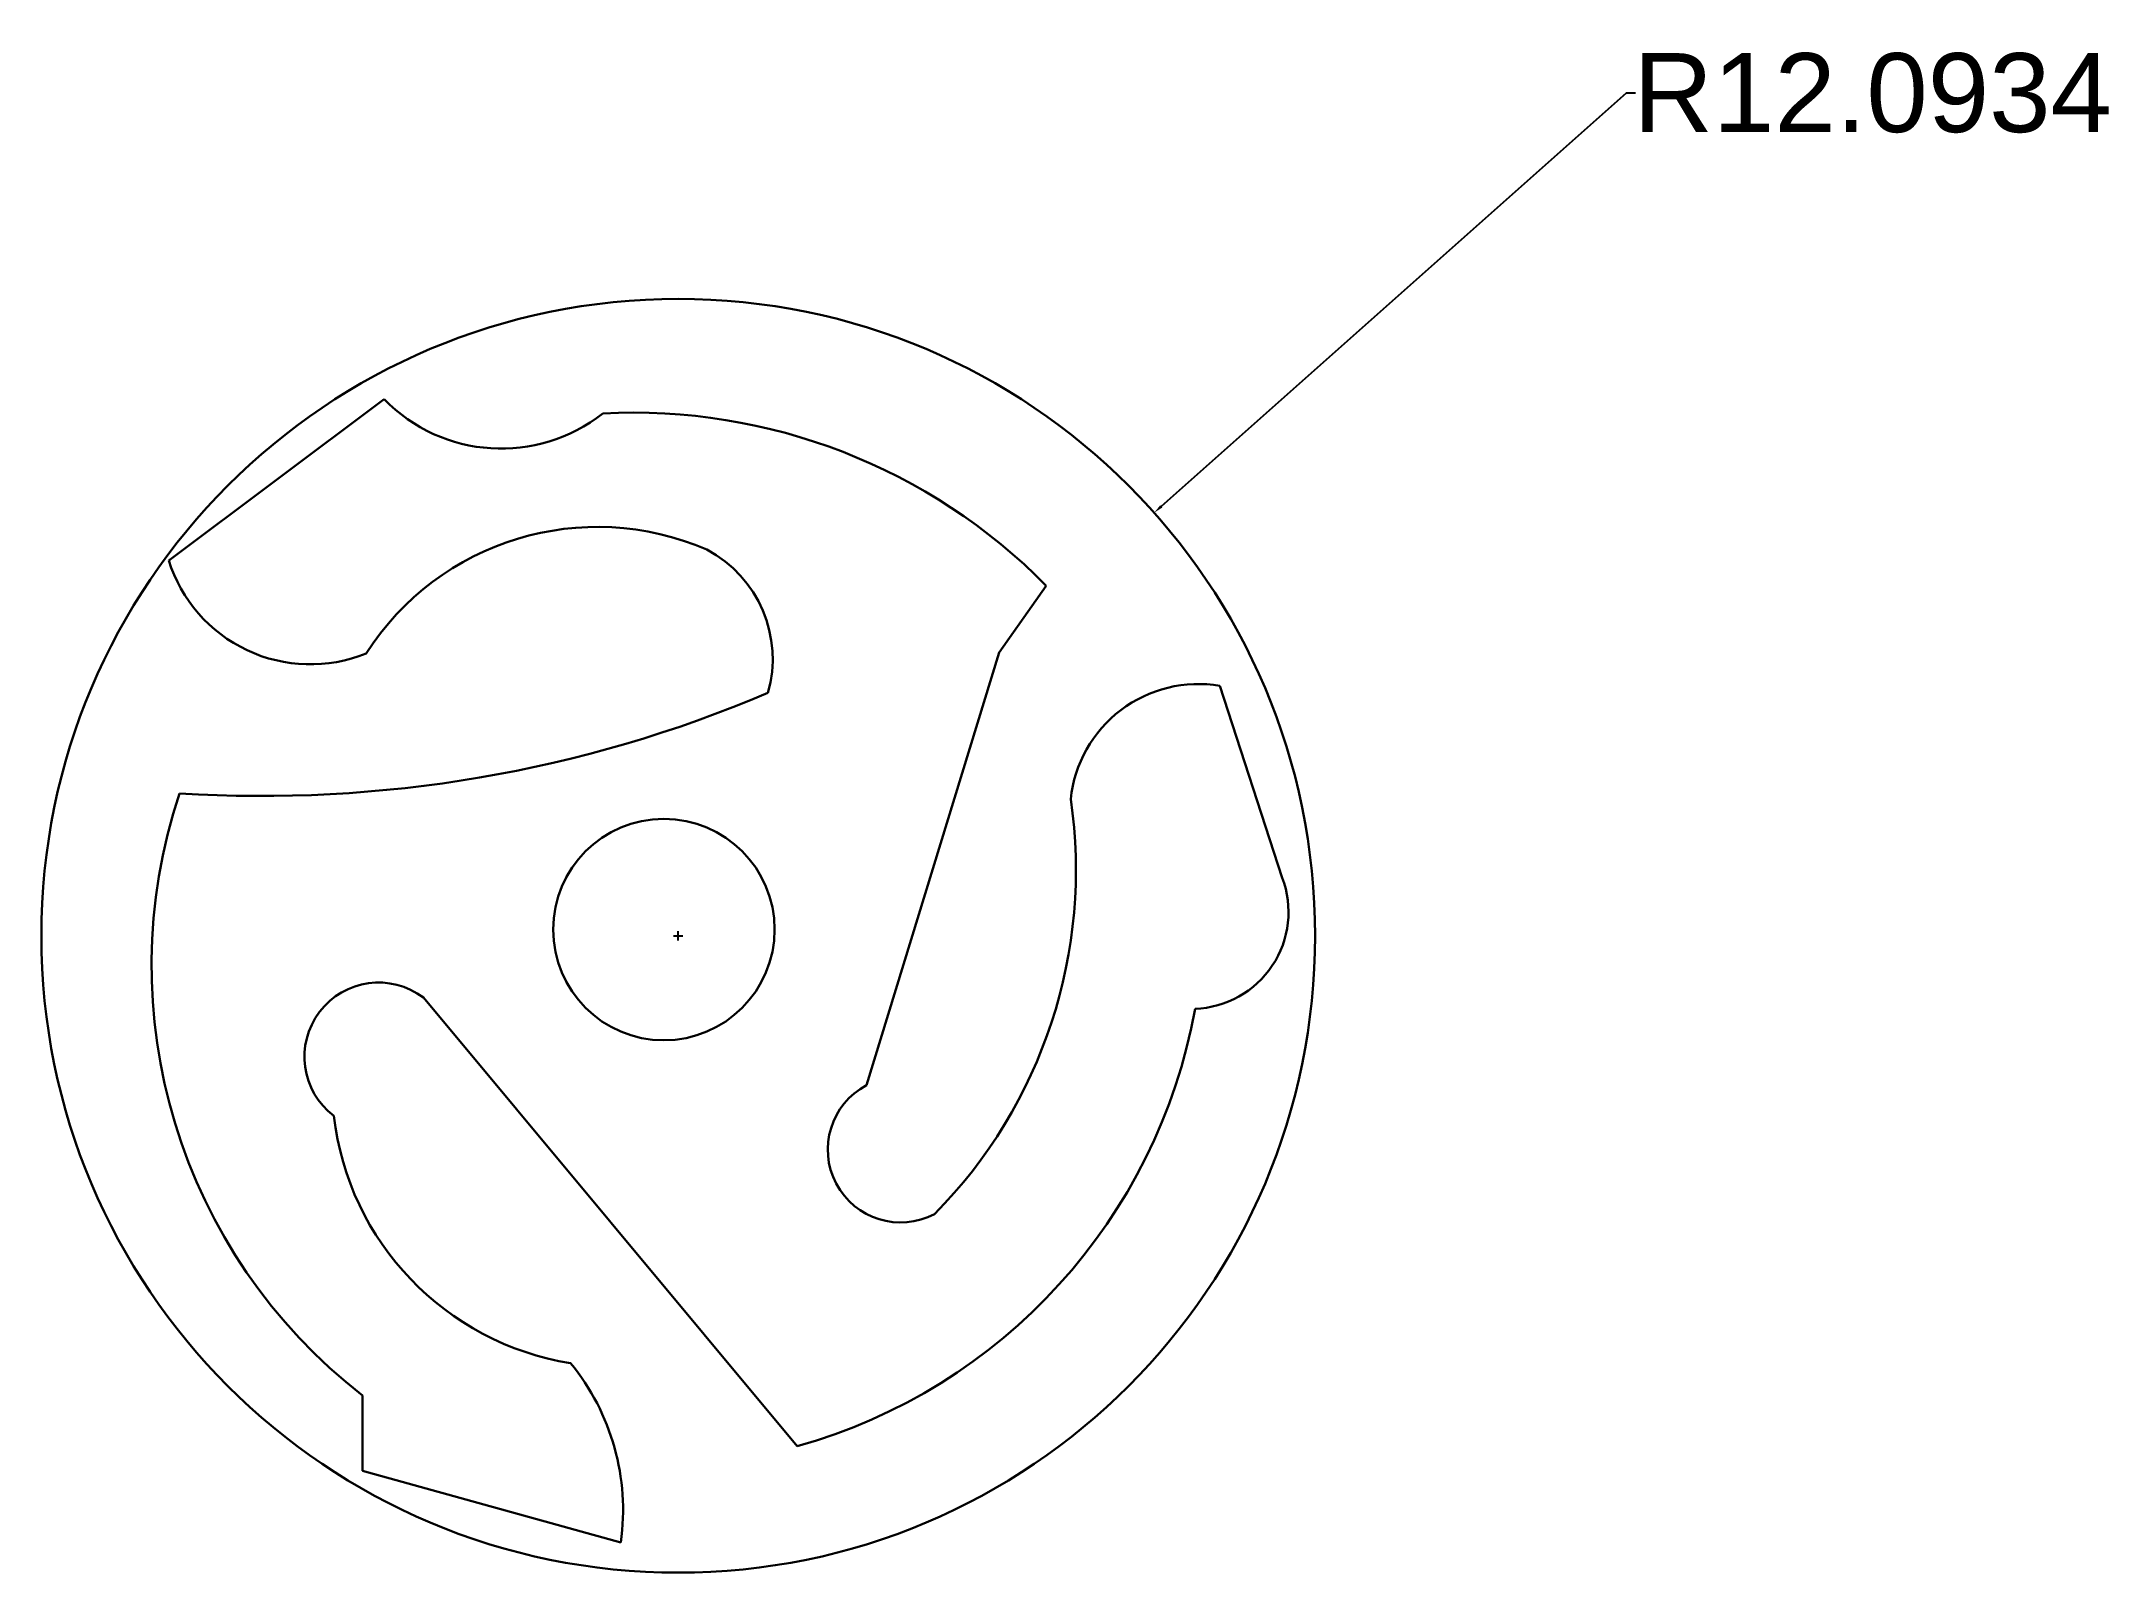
# Model space of a CAD drawing. Header units: millimetres. Extents: x 60.4 to 99.7, y 2.9 to 32.
import ezdxf

# ---------------------------------------------------------------- set-up
doc = ezdxf.new("R2010")
doc.units = ezdxf.units.MM
doc.header["$MEASUREMENT"] = 0
doc.layers.add('contur', color=250, linetype='Continuous', lineweight=30)
doc.layers.add('cotare', color=3, linetype='Continuous')
doc.styles.get("Standard").update_dxf_attribs({"font": 'arial.ttf'})
doc.dimstyles.new('Annotative', dxfattribs={"dimscale": 0, "dimtxt": 1.5, "dimasz": 0.18, "dimexe": 0.18, "dimexo": 0.0625, "dimgap": 0.09, "dimtad": 0, "dimtih": 1, "dimtoh": 1, "dimdec": 4, "dimzin": 0, "dimdsep": 46, "dimtxsty": 'Standard', "dimcen": 0.09, "dimadec": 0, "dimazin": 0, "dimtfac": 1, "dimtdec": 4, "dimtofl": 0, "dimtmove": 0, "dimatfit": 3, "dimfxl": 1, "dimtolj": 1, "dimtzin": 0, "dimarcsym": 0})

# ---------------------------------------------------------------- blocks, each defined once
blk = doc.blocks.new('*D2')
at = {"layer": 'cotare', "color": 0, "lineweight": -2, "transparency": 16777216}
for p, q in [((90.5, 31), (81.673, 23.154)), ((90.68, 31), (90.5, 31)), ((72.41, 15), (72.59, 15)), ((72.5, 14.91), (72.5, 15.09))]:
    blk.add_line(p, q, dxfattribs=at)
at = {"layer": 'cotare', "color": 0, "transparency": 16777216}
blk.add_solid([(81.653, 23.176), (81.693, 23.132), (81.539, 23.034)], dxfattribs=at)
at = {"layer": 'Defpoints', "color": 0, "transparency": 16777216}
for p in [(81.539, 23.034), (72.5, 15)]:
    blk.add_point(p, dxfattribs=at)
at = {"layer": 'cotare', "color": 0, "transparency": 16777216, "insert": (95.181, 31), "char_height": 1.5, "attachment_point": 5}
blk.add_mtext('\\A1;R12.0934', dxfattribs=at)

msp = doc.modelspace()

# ---------------------------------------------------------------- linework, layer by layer
at = {"layer": 'contur'}
for p, q in [((66.91367, 25.19066), (62.8259, 22.12829)), ((66.50489, 4.84294), (66.50489, 6.27204)), ((71.41022, 3.48189), (66.50489, 4.84294))]:
    msp.add_line(p, q, dxfattribs=at)
for points in [[(76.07719, 12.16248), (78.59352, 20.38223), (79.49031, 21.645)], [(83.96981, 16.10253), (82.78786, 19.74645)], [(74.76164, 5.30606), (67.6631, 13.82588)]]:
    msp.add_lwpolyline(points, dxfattribs=at)
for centre, radius in [((72.5, 15), 12.09339), ((72.22778, 15.11888), 2.10279)]:
    msp.add_circle(centre, radius, dxfattribs=at)
for centre, radius, start, end in [((69.14271, 27.36124), 3.11127, 224.238735, 308.266261), ((71.64869, 13.94055), 10.99316, 44.494489, 93.019709), ((70.96738, 17.54728), 5.21687, 66.527169, 147.387669), ((65.51702, 22.97501), 2.82118, 197.465321, 291.981963), ((71.94504, 20.25685), 2.34921, 344.026138, 62.071512), ((82.37908, 17.34222), 2.43874, 80.350632, 174.002491), ((64.6, 42.21188), 24.55723, 266.335131, 293.020957), ((72.82871, 14.43835), 10.32856, 161.563032, 232.246581), ((70.75194, 16.25098), 9.29968, 315.3632, 8.322292), ((82.24994, 15.45153), 1.83895, 272.023894, 20.732455), ((66.81148, 12.70301), 1.40929, 52.822128, 232.822128), ((71.90146, 15.49402), 10.58182, 285.681649, 349.764709), ((76.72328, 10.93971), 1.38297, 117.850859, 297.850859), ((71.31139, 12.20402), 5.38777, 186.64947, 260.869198), ((67.04899, 4.09436), 4.40403, 352.0059, 39.312244)]:
    msp.add_arc(centre, radius, start, end, dxfattribs=at)

# ---------------------------------------------------------------- dimensions: what is measured, and where the dimension line sits
at = {"layer": 'cotare'}
dim = msp.add_radius_dim(center=(72.5, 15), mpoint=(81.53871, 23.03441), dimstyle='Annotative', dxfattribs=at)
dim.commit()
dim.dimension.update_dxf_attribs({"geometry": '*D2', "text_midpoint": (95.18098, 31), "dimtype": 164})

doc.saveas('drawing.dxf')
